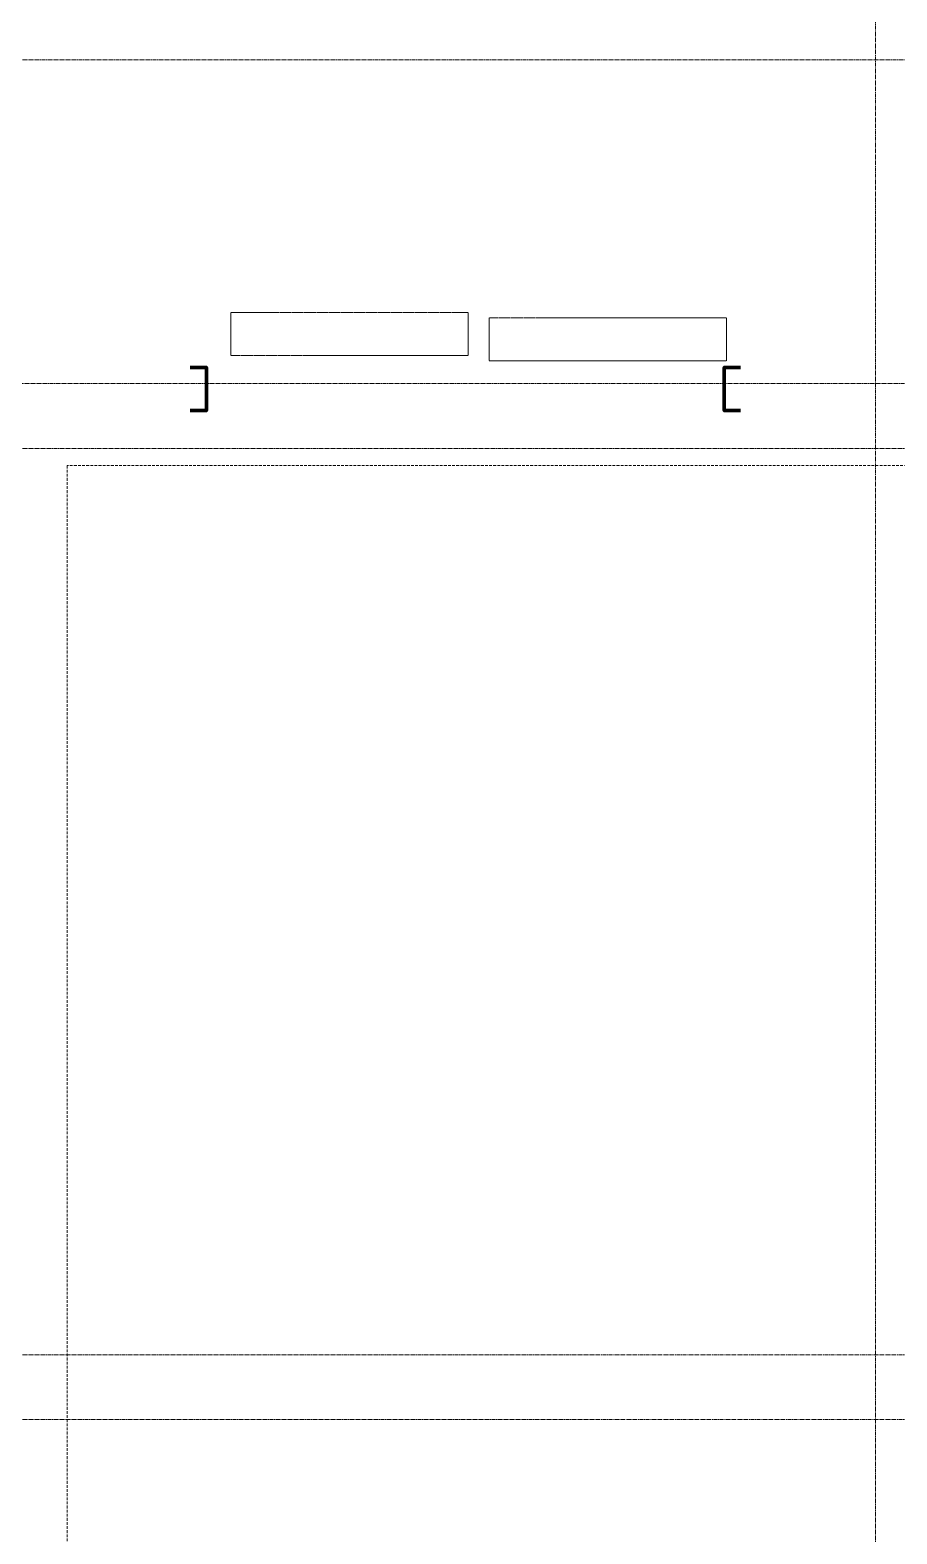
# Model space of a CAD drawing. Header units: millimetres. Extents: x -231292 to 573618, y -153144 to 564035.
# Drawn here: x -201492 to -197475, y 218564 to 225534 of the extents above; entities that cross this region are included whole.
import ezdxf

# ---------------------------------------------------------------- set-up
doc = ezdxf.new("R2010")
doc.units = ezdxf.units.MM
for name, pattern in [('CENTER2', [28.575, 19.05, -3.175, 3.175, -3.175]), ('DASHED', [19.05, 12.7, -6.35]), ('HIDDEN2', [4.7625, 3.175, -1.5875])]:
    doc.linetypes.add(name, pattern=pattern)
doc.layers.add('АР_Делит', color=250, linetype='Continuous', lineweight=0, plot=False)
for name, color, linetype, lineweight in [('АР_Отопительные приборы', 250, 'HIDDEN2', 0), ('КМ_Фахверки', 250, 'Continuous', 80), ('РД_Оси_100', 250, 'Continuous', 0)]:
    doc.layers.add(name, color=color, linetype=linetype, lineweight=lineweight)

# ---------------------------------------------------------------- blocks, each defined once
blk = doc.blocks.new('СОШ_2200_АР_ОСИ_М100_28.05.24')
at = {"layer": 'АР_Делит', "color": 5, "linetype": 'DASHED'}
blk.add_lwpolyline([(45245, 26755), (45245, 68320), (20455, 68320), (20455, 26755)], dxfattribs=at)
at = {"layer": 'РД_Оси_100', "color": 1, "linetype": 'CENTER2'}
blk.add_line((24200, -6155), (24200, 139938.679), dxfattribs=at)
at = {"layer": 'РД_Оси_100', "linetype": 'CENTER2'}
for points in [[(119910, 70200), (-5954.958, 70200)], [(95715.503, 68700), (-5454.958, 68700), (-5954.958, 68850)], [(78274.959, 68400), (-5454.958, 68400), (-5954.958, 68250)], [(29555, 64200), (-5454.958, 64200), (-5954.958, 64350)], [(29555, 63900), (-5454.958, 63900), (-5954.958, 63750)]]:
    blk.add_lwpolyline(points, dxfattribs=at)
blk = doc.blocks.new('Ф_пеноблок 200')
at = {"layer": 'КМ_Фахверки'}
blk.add_lwpolyline([(0, -75), (0, 0), (200, 0), (200, -75)], dxfattribs=at)
blk = doc.blocks.new('Bottom_R_1100')
at = {"layer": 'АР_Отопительные приборы'}
blk.add_lwpolyline([(-550, -100), (550, -100), (550, 100), (-550, 100)], close=True, dxfattribs=at)

msp = doc.modelspace()

# ---------------------------------------------------------------- block references
at = {"layer": 'АР_Отопительные приборы'}
for p in [(-200012.121, 224125.168), (-198814.782, 224100.171)]:
    msp.add_blockref('Bottom_R_1100', p, dxfattribs=at)
at = {"layer": 'КМ_Фахверки', "xscale": -1, "rotation": 270}
msp.add_blockref('Ф_пеноблок 200', (-200674.956, 223770.171), dxfattribs=at)
at = {"layer": 'КМ_Фахверки', "rotation": 90}
msp.add_blockref('Ф_пеноблок 200', (-198274.956, 223770.171), dxfattribs=at)
at = {"layer": 'РД_Оси_100'}
msp.add_blockref('СОШ_2200_АР_ОСИ_М100_28.05.24', (-221774.956, 155195.168), dxfattribs=at)

doc.saveas('drawing.dxf')
